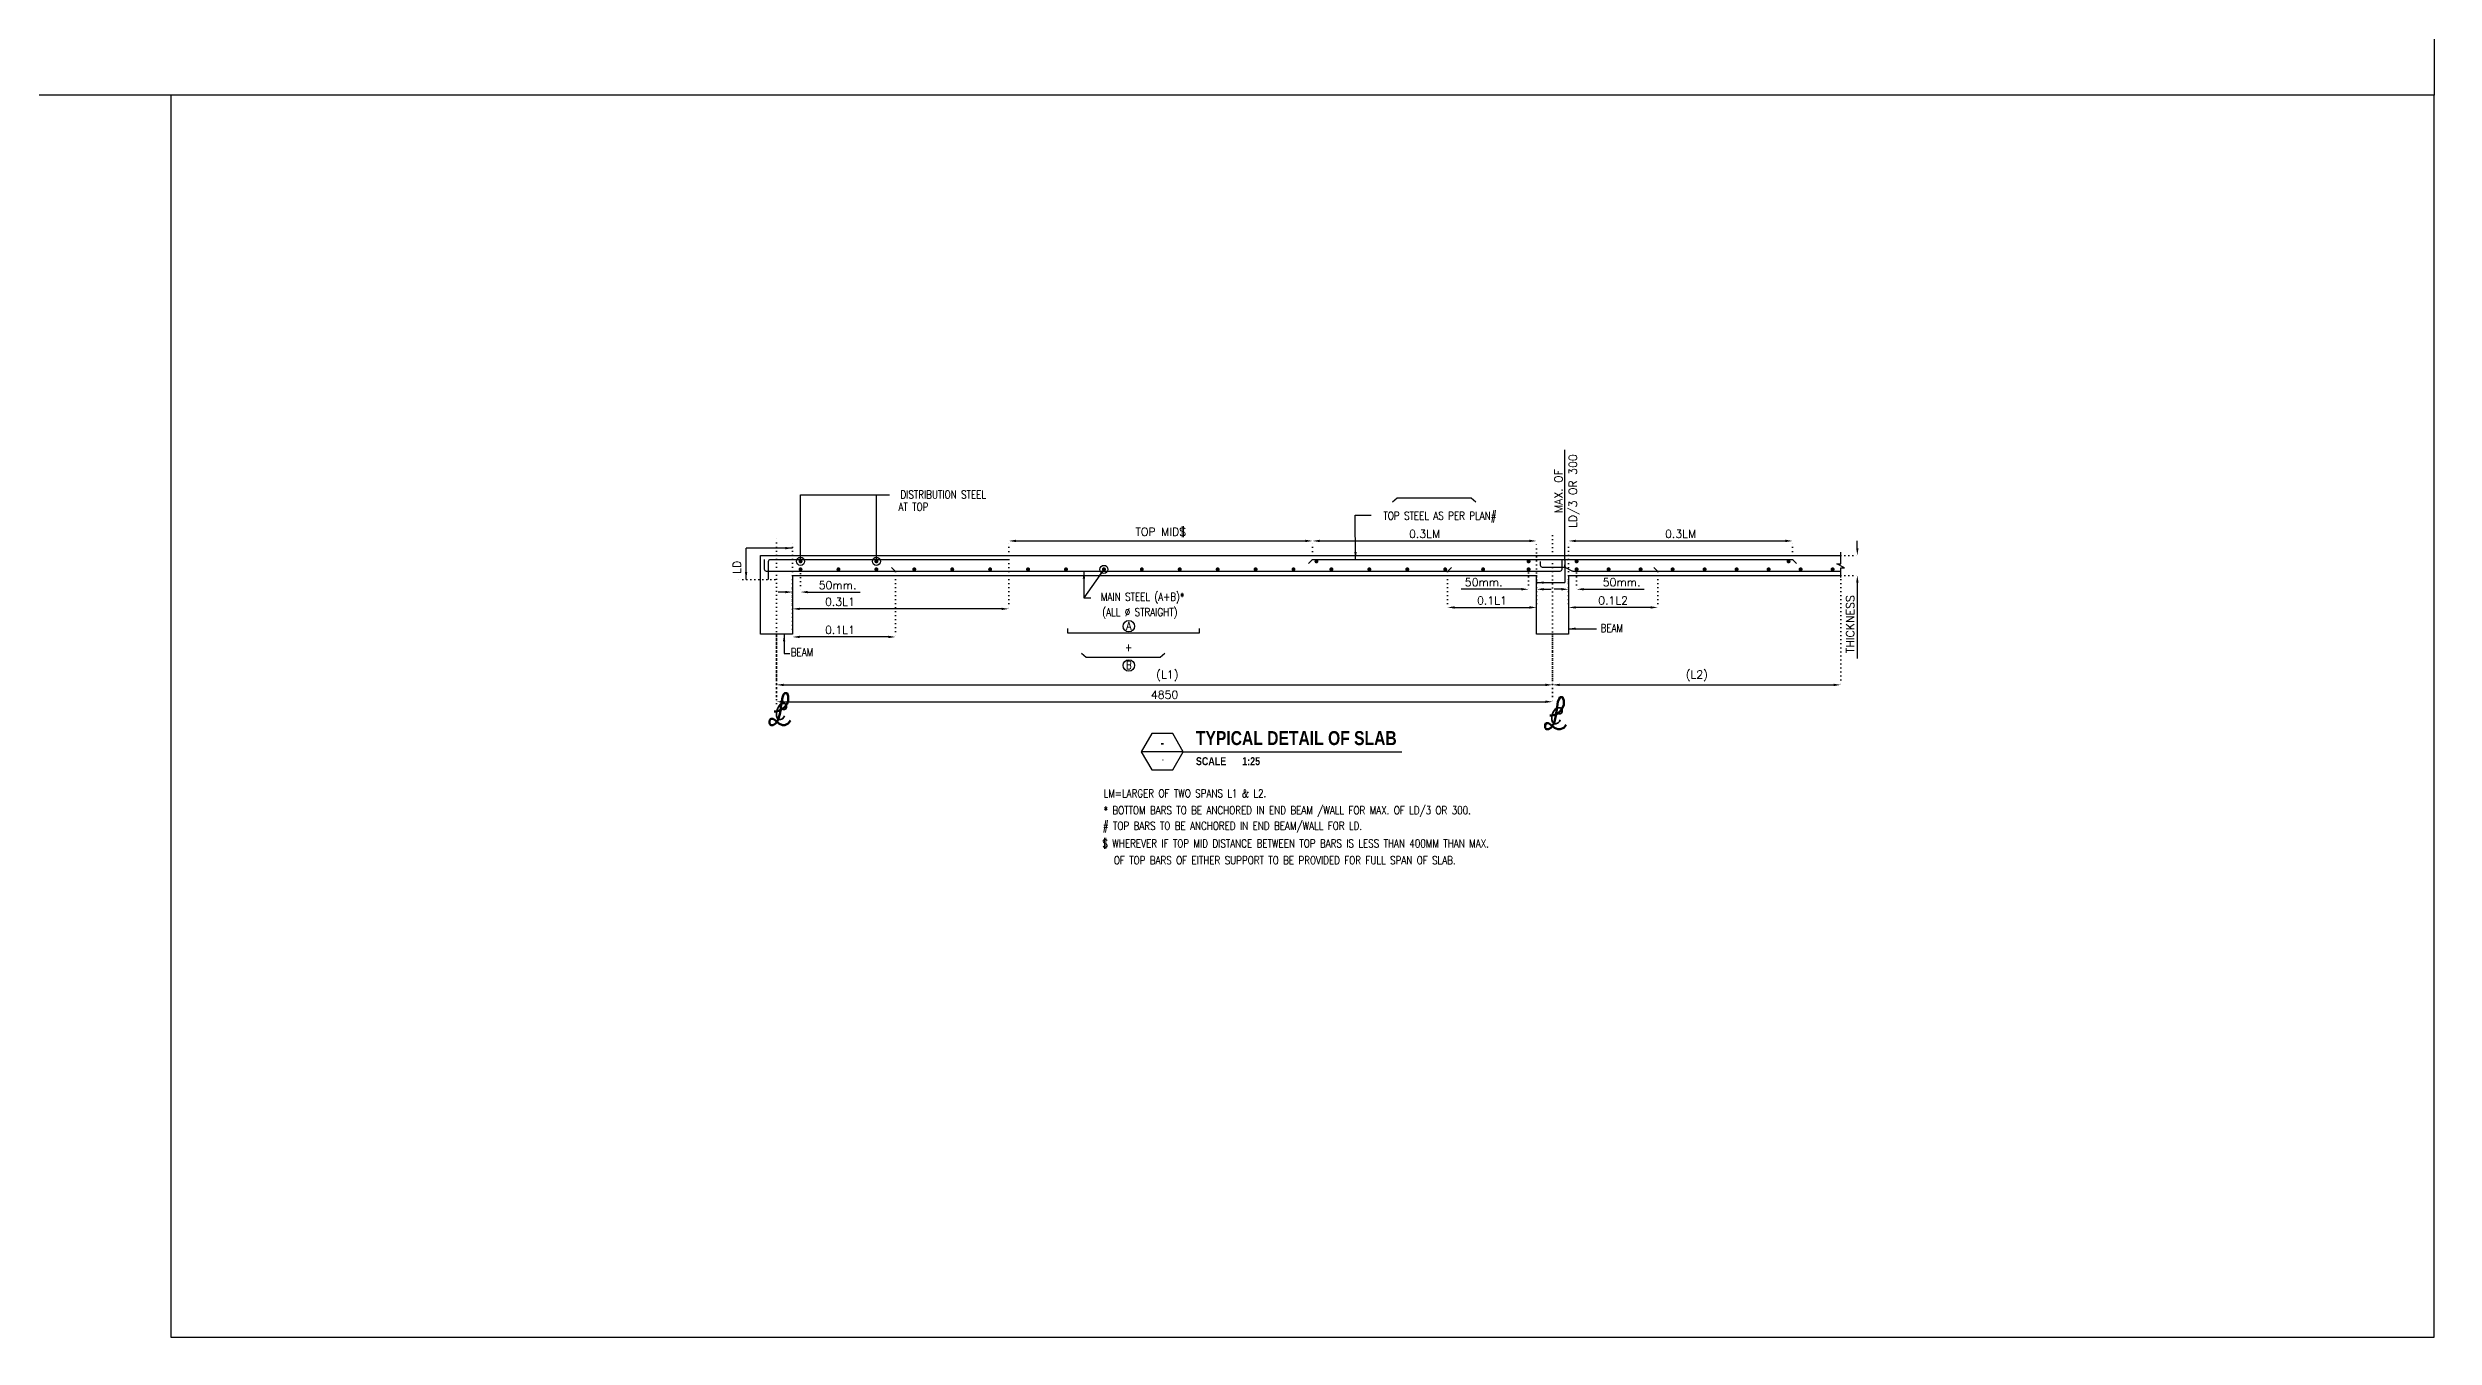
# Model space of a CAD drawing. Header units: millimetres. Extents: x 3096197 to 3311540, y 922944 to 989976.
# Drawn here: x 3149892 to 3164807, y 922944 to 931002 of the extents above; entities that cross this region are included whole.
import ezdxf
from ezdxf.enums import TextEntityAlignment as Align

# ---------------------------------------------------------------- set-up
doc = ezdxf.new("R2010")
doc.units = ezdxf.units.MM
doc.header["$LTSCALE"] = 100
doc.header["$MEASUREMENT"] = 0
doc.linetypes.add('DOT', pattern=[0.25, 0, -0.25])
for name, color, linetype in [('A-REFR-TITL-100', 2, 'Continuous'), ('COVER', 2, 'Continuous'), ('CUT', 9, 'Continuous'), ('DIM.', 11, 'Continuous'), ('DOTED LINE 01', 7, 'DOT'), ('REINF', 4, 'Continuous'), ('RET. WALL', 6, 'Continuous'), ('SYMBOL', 1, 'Continuous'), ('TEXT', 3, 'Continuous')]:
    doc.layers.add(name, color=color, linetype=linetype)
doc.layers.add('DIM', color=7, linetype='Continuous', plot=False)
doc.styles.add('ARIAL', font='arial.ttf', dxfattribs={"width": 0.8})
doc.styles.add('ARIAL-TITLE', font='arialbd.ttf')
doc.styles.add('romance', font='romans.shx')
doc.styles.add('ROMANS', font='romans.shx', dxfattribs={"width": 0.8})
doc.styles.add('RS', font='romans.shx', dxfattribs={"width": 0.8})
doc.styles.add('SCRIPTS', font='scripts', dxfattribs={"height": 2})
doc.dimstyles.new('25T', dxfattribs={"dimscale": 0.25, "dimtxt": 200, "dimasz": 180, "dimexe": 1, "dimexo": 1, "dimgap": 75, "dimtad": 1, "dimdec": 0, "dimzin": 0, "dimdsep": 46, "dimtxsty": 'romance', "dimcen": 0.09, "dimdle": 150, "dimclrd": 11, "dimclre": 11, "dimclrt": 2, "dimadec": 0, "dimazin": 0, "dimtfac": 1, "dimtdec": 0, "dimtofl": 0, "dimtmove": 0, "dimatfit": 3, "dimfxl": 1, "dimtolj": 1, "dimtzin": 0, "dimlwd": -1, "dimlwe": -1, "dimarcsym": 0})
doc.dimstyles.new('ARROW', dxfattribs={"dimtxt": 62.5, "dimasz": 50, "dimexe": 25, "dimexo": 25, "dimgap": 20, "dimtad": 1, "dimdec": 0, "dimdsep": 46, "dimtxsty": 'RS', "dimcen": 1, "dimdle": 75, "dimclrd": 256, "dimclre": 256, "dimclrt": 3, "dimadec": 0, "dimazin": 0, "dimtfac": 1, "dimtdec": 0, "dimtofl": 0, "dimtmove": 2, "dimatfit": 3, "dimfxl": 1, "dimtolj": 1, "dimarcsym": 0})

# ---------------------------------------------------------------- blocks, each defined once
blk = doc.blocks.new('S-Ref 2')
at = {"layer": 'A-REFR-TITL-100', "linetype": 'Continuous'}
blk.add_line((0, 0), (-10.5, 0), dxfattribs=at)
blk.add_lwpolyline([(0, 0), (-2.62, 4.55), (-7.87, 4.55), (-10.5, 0), (-7.87, -4.55), (-2.62, -4.55)], close=True, dxfattribs=at)
at = {"layer": 'A-REFR-TITL-100', "color": 4, "style": 'ARIAL-TITLE'}
for tag, p, height in [('TITLE1', (3.15, 6.56), 3.5), ('TITLE2', (3.15, 1.66), 3.5), ('SCALE1', (3.15, -3.36), 2.1), ('SCALE2', (17.35, -3.36), 2.1)]:
    blk.add_attdef(tag, p, '', height=height, dxfattribs=at)
at = {"layer": 'A-REFR-TITL-100', "color": 4, "linetype": 'Continuous', "style": 'ARIAL-TITLE'}
blk.add_attdef('DRWG-NO', text='', height=2.8, dxfattribs=at).set_placement((-5.26, 2.28), align=Align.MIDDLE)
at = {"layer": 'A-REFR-TITL-100', "color": 4, "linetype": 'Continuous', "style": 'ARIAL', "width": 0.8}
blk.add_attdef('DRAWING-REF', text='', height=1.4, dxfattribs=at).set_placement((-5.14, -1.89), align=Align.MIDDLE)
blk = doc.blocks.new('*D2778')
at = {"layer": 'Defpoints', "color": 0, "linetype": 'ByBlock', "transparency": 16777216}
for p in [(3154447, 927337), (3159297, 927337), (3159297, 927021)]:
    blk.add_point(p, dxfattribs=at)
at = {"layer": 'DIM', "color": 11, "linetype": 'DOT', "transparency": 16777216}
for p, q in [((3154447, 927337), (3154447, 927020)), ((3159297, 927337), (3159297, 927020))]:
    blk.add_line(p, q, dxfattribs=at)
at = {"layer": 'DIM', "color": 11, "linetype": 'ByBlock', "transparency": 16777216}
blk.add_line((3154492, 927021), (3159252, 927021), dxfattribs=at)
for points in [[(3154492, 927028), (3154492, 927013), (3154447, 927021)], [(3159252, 927028), (3159252, 927013), (3159297, 927021)]]:
    blk.add_solid(points, dxfattribs=at)
at = {"layer": 'DIM', "color": 2, "linetype": 'ByBlock', "transparency": 16777216, "insert": (3156872, 927077), "char_height": 50, "attachment_point": 5, "style": 'romance'}
blk.add_mtext('\\A1; (L1)', dxfattribs=at)
blk = doc.blocks.new('*D2769')
at = {"layer": 'Defpoints', "color": 0, "linetype": 'ByBlock', "transparency": 16777216}
for p in [(3154547, 927705), (3155898, 927805), (3154547, 927496)]:
    blk.add_point(p, dxfattribs=at)
at = {"layer": 'DIM', "color": 11, "linetype": 'DOT', "transparency": 16777216}
for p, q in [((3154547, 927705), (3154547, 927496)), ((3155898, 927805), (3155898, 927496))]:
    blk.add_line(p, q, dxfattribs=at)
at = {"layer": 'DIM', "color": 11, "linetype": 'ByBlock', "transparency": 16777216}
blk.add_line((3155853, 927496), (3154592, 927496), dxfattribs=at)
for points in [[(3154592, 927503), (3154592, 927488), (3154547, 927496)], [(3155853, 927503), (3155853, 927488), (3155898, 927496)]]:
    blk.add_solid(points, dxfattribs=at)
at = {"layer": 'DIM', "color": 2, "linetype": 'ByBlock', "transparency": 16777216, "insert": (3154843, 927540), "char_height": 50, "attachment_point": 5, "style": 'romance'}
blk.add_mtext('\\A1;0.3L1', dxfattribs=at)
blk = doc.blocks.new('*D2779')
at = {"layer": 'COVER', "color": 11, "linetype": 'DOT', "transparency": 16777216}
for p, q in [((3154547, 927705), (3154547, 927600)), ((3154597, 927742), (3154597, 927600))]:
    blk.add_line(p, q, dxfattribs=at)
at = {"layer": 'COVER', "color": 11, "transparency": 16777216}
for p, q in [((3154502, 927601), (3154457, 927601)), ((3154642, 927601), (3154970, 927601))]:
    blk.add_line(p, q, dxfattribs=at)
for points in [[(3154502, 927608), (3154502, 927593), (3154547, 927601)], [(3154642, 927608), (3154642, 927593), (3154597, 927601)]]:
    blk.add_solid(points, dxfattribs=at)
at = {"layer": 'Defpoints', "color": 0, "transparency": 16777216}
for p in [(3154547, 927705), (3154597, 927743), (3154597, 927601)]:
    blk.add_point(p, dxfattribs=at)
at = {"layer": 'COVER', "color": 2, "lineweight": -2, "transparency": 16777216, "insert": (3154828, 927644), "char_height": 50, "attachment_point": 5, "style": 'romance'}
blk.add_mtext('\\A1;50mm.', dxfattribs=at)
blk = doc.blocks.new('*D2770')
at = {"layer": 'Defpoints', "color": 0, "linetype": 'ByBlock', "transparency": 16777216}
for p in [(3159397, 927705), (3159954, 927730), (3159397, 927505)]:
    blk.add_point(p, dxfattribs=at)
at = {"layer": 'DIM', "color": 11, "linetype": 'DOT', "transparency": 16777216}
for p, q in [((3159397, 927705), (3159397, 927504)), ((3159954, 927730), (3159954, 927504))]:
    blk.add_line(p, q, dxfattribs=at)
at = {"layer": 'DIM', "color": 11, "linetype": 'ByBlock', "transparency": 16777216}
blk.add_line((3159909, 927505), (3159442, 927505), dxfattribs=at)
for points in [[(3159442, 927512), (3159442, 927497), (3159397, 927505)], [(3159909, 927512), (3159909, 927497), (3159954, 927505)]]:
    blk.add_solid(points, dxfattribs=at)
at = {"layer": 'DIM', "color": 2, "linetype": 'ByBlock', "transparency": 16777216, "insert": (3159675, 927548), "char_height": 50, "attachment_point": 5, "style": 'romance'}
blk.add_mtext('\\A1;0.1L2', dxfattribs=at)
blk = doc.blocks.new('*D2771')
at = {"layer": 'Defpoints', "color": 0, "linetype": 'ByBlock', "transparency": 16777216}
for p in [(3159147, 927747), (3159147, 927618), (3159197, 927654)]:
    blk.add_point(p, dxfattribs=at)
at = {"layer": 'DIM', "color": 11, "linetype": 'DOT', "transparency": 16777216}
for p, q in [((3159147, 927746), (3159147, 927618)), ((3159197, 927654), (3159197, 927618))]:
    blk.add_line(p, q, dxfattribs=at)
at = {"layer": 'DIM', "color": 11, "linetype": 'ByBlock', "transparency": 16777216}
for p, q in [((3159102, 927618), (3158725, 927618)), ((3159242, 927618), (3159287, 927618))]:
    blk.add_line(p, q, dxfattribs=at)
for points in [[(3159102, 927626), (3159102, 927611), (3159147, 927618)], [(3159242, 927626), (3159242, 927611), (3159197, 927618)]]:
    blk.add_solid(points, dxfattribs=at)
at = {"layer": 'DIM', "color": 2, "linetype": 'ByBlock', "transparency": 16777216, "insert": (3158866, 927662), "char_height": 50, "attachment_point": 5, "style": 'romance'}
blk.add_mtext('\\A1;50mm.', dxfattribs=at)
blk = doc.blocks.new('*D2772')
at = {"layer": 'Defpoints', "color": 0, "linetype": 'ByBlock', "transparency": 16777216}
for p in [(3159447, 927747), (3159397, 927664), (3159447, 927618)]:
    blk.add_point(p, dxfattribs=at)
at = {"layer": 'DIM', "color": 11, "linetype": 'DOT', "transparency": 16777216}
for p, q in [((3159447, 927746), (3159447, 927618)), ((3159397, 927664), (3159397, 927618))]:
    blk.add_line(p, q, dxfattribs=at)
at = {"layer": 'DIM', "color": 11, "linetype": 'ByBlock', "transparency": 16777216}
for p, q in [((3159352, 927618), (3159307, 927618)), ((3159492, 927618), (3159869, 927618))]:
    blk.add_line(p, q, dxfattribs=at)
for points in [[(3159352, 927626), (3159352, 927611), (3159397, 927618)], [(3159492, 927626), (3159492, 927611), (3159447, 927618)]]:
    blk.add_solid(points, dxfattribs=at)
at = {"layer": 'DIM', "color": 2, "linetype": 'ByBlock', "transparency": 16777216, "insert": (3159728, 927662), "char_height": 50, "attachment_point": 5, "style": 'romance'}
blk.add_mtext('\\A1;50mm.', dxfattribs=at)
blk = doc.blocks.new('*D2773')
at = {"layer": 'Defpoints', "color": 0, "linetype": 'ByBlock', "transparency": 16777216}
for p in [(3159197, 927920), (3157797, 927805), (3159197, 927670)]:
    blk.add_point(p, dxfattribs=at)
at = {"layer": 'DIM', "color": 11, "linetype": 'DOT', "transparency": 16777216}
for p, q in [((3157797, 927805), (3157797, 927920)), ((3159197, 927671), (3159197, 927920))]:
    blk.add_line(p, q, dxfattribs=at)
at = {"layer": 'DIM', "color": 11, "linetype": 'ByBlock', "transparency": 16777216}
blk.add_line((3157842, 927920), (3159152, 927920), dxfattribs=at)
for points in [[(3157842, 927928), (3157842, 927913), (3157797, 927920)], [(3159152, 927928), (3159152, 927913), (3159197, 927920)]]:
    blk.add_solid(points, dxfattribs=at)
at = {"layer": 'DIM', "color": 2, "linetype": 'ByBlock', "transparency": 16777216, "insert": (3158497, 927964), "char_height": 50, "attachment_point": 5, "style": 'romance'}
blk.add_mtext('\\A1;0.3LM', dxfattribs=at)
blk = doc.blocks.new('*D2774')
at = {"layer": 'Defpoints', "color": 0, "linetype": 'ByBlock', "transparency": 16777216}
for p in [(3161098, 927830), (3161098, 927705), (3161201, 927705)]:
    blk.add_point(p, dxfattribs=at)
at = {"layer": 'DIM', "color": 11, "linetype": 'ByBlock', "transparency": 16777216}
for p, q in [((3161201, 927875), (3161201, 927920)), ((3161201, 927660), (3161201, 927185))]:
    blk.add_line(p, q, dxfattribs=at)
at = {"layer": 'DIM', "color": 11, "linetype": 'DOT', "transparency": 16777216}
for p, q in [((3161098, 927830), (3161201, 927830)), ((3161098, 927705), (3161201, 927705))]:
    blk.add_line(p, q, dxfattribs=at)
at = {"layer": 'DIM', "color": 11, "linetype": 'ByBlock', "transparency": 16777216}
for points in [[(3161194, 927875), (3161209, 927875), (3161201, 927830)], [(3161194, 927660), (3161209, 927660), (3161201, 927705)]]:
    blk.add_solid(points, dxfattribs=at)
at = {"layer": 'DIM', "color": 2, "linetype": 'ByBlock', "transparency": 16777216, "insert": (3161157, 927400), "char_height": 50, "attachment_point": 5, "rotation": 90, "style": 'romance'}
blk.add_mtext('\\A1;THICKNESS ', dxfattribs=at)
blk = doc.blocks.new('CL')
at = {"layer": 'SYMBOL', "color": 3, "style": 'SCRIPTS', "width": 0.85}
blk.add_text('L', height=500, dxfattribs=at).set_placement((-183, -205))
at = {"layer": 'SYMBOL', "color": 3, "style": 'SCRIPTS'}
blk.add_text('C', height=250, dxfattribs=at).set_placement((-109, -118))
blk = doc.blocks.new('*D2780')
at = {"layer": 'Defpoints', "color": 0, "linetype": 'ByBlock', "transparency": 16777216}
for p in [(3161098, 927705), (3159297, 927337), (3161098, 927021)]:
    blk.add_point(p, dxfattribs=at)
at = {"layer": 'DIM', "color": 11, "linetype": 'DOT', "transparency": 16777216}
for p, q in [((3161098, 927705), (3161098, 927020)), ((3159297, 927337), (3159297, 927020))]:
    blk.add_line(p, q, dxfattribs=at)
at = {"layer": 'DIM', "color": 11, "linetype": 'ByBlock', "transparency": 16777216}
blk.add_line((3159342, 927021), (3161053, 927021), dxfattribs=at)
for points in [[(3159342, 927028), (3159342, 927013), (3159297, 927021)], [(3161053, 927028), (3161053, 927013), (3161098, 927021)]]:
    blk.add_solid(points, dxfattribs=at)
at = {"layer": 'DIM', "color": 2, "linetype": 'ByBlock', "transparency": 16777216, "insert": (3160198, 927077), "char_height": 50, "attachment_point": 5, "style": 'romance'}
blk.add_mtext('\\A1;(L2)', dxfattribs=at)
blk = doc.blocks.new('*D2781')
at = {"layer": 'Defpoints', "color": 0, "transparency": 16777216}
for p in [(3160797, 927920), (3159397, 927705), (3160797, 927805)]:
    blk.add_point(p, dxfattribs=at)
at = {"layer": 'DIM.', "color": 11, "linetype": 'DOT', "transparency": 16777216}
for p, q in [((3159397, 927705), (3159397, 927920)), ((3160797, 927805), (3160797, 927920))]:
    blk.add_line(p, q, dxfattribs=at)
at = {"layer": 'DIM.', "color": 11, "transparency": 16777216}
blk.add_line((3159442, 927920), (3160752, 927920), dxfattribs=at)
for points in [[(3159442, 927928), (3159442, 927913), (3159397, 927920)], [(3160752, 927928), (3160752, 927913), (3160797, 927920)]]:
    blk.add_solid(points, dxfattribs=at)
at = {"layer": 'DIM.', "color": 2, "lineweight": -2, "transparency": 16777216, "insert": (3160097, 927964), "char_height": 50, "attachment_point": 5, "style": 'romance'}
blk.add_mtext('\\A1;0.3LM', dxfattribs=at)
blk = doc.blocks.new('*D2775')
at = {"layer": 'Defpoints', "color": 0, "linetype": 'ByBlock', "transparency": 16777216}
for p in [(3158640, 927730), (3159197, 927705), (3159197, 927505)]:
    blk.add_point(p, dxfattribs=at)
at = {"layer": 'DIM', "color": 11, "linetype": 'DOT', "transparency": 16777216}
for p, q in [((3158640, 927730), (3158640, 927504)), ((3159197, 927705), (3159197, 927504))]:
    blk.add_line(p, q, dxfattribs=at)
at = {"layer": 'DIM', "color": 11, "linetype": 'ByBlock', "transparency": 16777216}
blk.add_line((3158685, 927505), (3159152, 927505), dxfattribs=at)
for points in [[(3158685, 927512), (3158685, 927497), (3158640, 927505)], [(3159152, 927512), (3159152, 927497), (3159197, 927505)]]:
    blk.add_solid(points, dxfattribs=at)
at = {"layer": 'DIM', "color": 2, "linetype": 'ByBlock', "transparency": 16777216, "insert": (3158918, 927548), "char_height": 50, "attachment_point": 5, "style": 'romance'}
blk.add_mtext('\\A1;0.1L1', dxfattribs=at)
blk = doc.blocks.new('*D2782')
at = {"layer": 'Defpoints', "color": 0, "linetype": 'ByBlock', "transparency": 16777216}
for p in [(3157797, 927920), (3155898, 927805), (3157797, 927805)]:
    blk.add_point(p, dxfattribs=at)
at = {"layer": 'DIM', "color": 11, "linetype": 'DOT', "transparency": 16777216}
for p, q in [((3155898, 927805), (3155898, 927920)), ((3157797, 927805), (3157797, 927920))]:
    blk.add_line(p, q, dxfattribs=at)
at = {"layer": 'DIM', "color": 11, "linetype": 'ByBlock', "transparency": 16777216}
blk.add_line((3155943, 927920), (3157752, 927920), dxfattribs=at)
for points in [[(3155943, 927928), (3155943, 927913), (3155898, 927920)], [(3157752, 927928), (3157752, 927913), (3157797, 927920)]]:
    blk.add_solid(points, dxfattribs=at)
at = {"layer": 'DIM', "color": 2, "linetype": 'ByBlock', "transparency": 16777216, "insert": (3156848, 927973), "char_height": 50, "attachment_point": 5, "style": 'romance'}
blk.add_mtext('\\A1;TOP MID$', dxfattribs=at)
blk = doc.blocks.new('*D2776')
at = {"layer": 'Defpoints', "color": 0, "linetype": 'ByBlock', "transparency": 16777216}
for p in [(3155191, 927730), (3154547, 927620), (3154547, 927320)]:
    blk.add_point(p, dxfattribs=at)
at = {"layer": 'DIM', "color": 11, "linetype": 'DOT', "transparency": 16777216}
for p, q in [((3155191, 927730), (3155191, 927320)), ((3154547, 927620), (3154547, 927320))]:
    blk.add_line(p, q, dxfattribs=at)
at = {"layer": 'DIM', "color": 11, "linetype": 'ByBlock', "transparency": 16777216}
blk.add_line((3155146, 927320), (3154592, 927320), dxfattribs=at)
for points in [[(3154592, 927328), (3154592, 927313), (3154547, 927320)], [(3155146, 927328), (3155146, 927313), (3155191, 927320)]]:
    blk.add_solid(points, dxfattribs=at)
at = {"layer": 'DIM', "color": 2, "linetype": 'ByBlock', "transparency": 16777216, "insert": (3154843, 927364), "char_height": 50, "attachment_point": 5, "style": 'romance'}
blk.add_mtext('\\A1;0.1L1', dxfattribs=at)
blk = doc.blocks.new('*D2777')
at = {"layer": 'Defpoints', "color": 0, "linetype": 'ByBlock', "transparency": 16777216}
for p in [(3154447, 927325), (3159297, 927325), (3159297, 926915)]:
    blk.add_point(p, dxfattribs=at)
at = {"layer": 'DIM', "color": 11, "linetype": 'DOT', "transparency": 16777216}
for p, q in [((3154447, 927325), (3154447, 926915)), ((3159297, 927325), (3159297, 926915))]:
    blk.add_line(p, q, dxfattribs=at)
at = {"layer": 'DIM', "color": 11, "linetype": 'ByBlock', "transparency": 16777216}
blk.add_line((3154492, 926915), (3159252, 926915), dxfattribs=at)
for points in [[(3154492, 926923), (3154492, 926908), (3154447, 926915)], [(3159252, 926923), (3159252, 926908), (3159297, 926915)]]:
    blk.add_solid(points, dxfattribs=at)
at = {"layer": 'DIM', "color": 2, "linetype": 'ByBlock', "transparency": 16777216, "insert": (3156872, 926959), "char_height": 50, "attachment_point": 5, "style": 'romance'}
blk.add_mtext('\\A1;4850', dxfattribs=at)

msp = doc.modelspace()

# ---------------------------------------------------------------- linework, layer by layer
at = {"layer": 'A-REFR-TITL-100', "linetype": 'Continuous'}
msp.add_line((3156989, 926603), (3158353.7, 926603), dxfattribs=at)
at = {"layer": 'COVER', "lineweight": -2}
for p, q in [((3154346.8, 927830.2), (3161098.2, 927830.2)), ((3154346.8, 927337.4), (3154346.8, 927830.2)), ((3154546.8, 927705.2), (3159196.8, 927705.2)), ((3154546.8, 927705.2), (3154546.8, 927337.4)), ((3159196.8, 927337.4), (3159196.8, 927705.2)), ((3159396.8, 927705.2), (3161098.2, 927705.2)), ((3159396.8, 927705.2), (3159396.8, 927337.4)), ((3154546.8, 927337.4), (3154346.8, 927337.4)), ((3159396.8, 927337.4), (3159196.8, 927337.4))]:
    msp.add_line(p, q, dxfattribs=at)
msp.add_lwpolyline([(3154346.8, 927704), (3154346.8, 927830.2)], dxfattribs=at)
at = {"layer": 'COVER', "color": 3}
for centre in [(3156648.3, 927387.2), (3156648.3, 927142.4)]:
    msp.add_circle(centre, 35.8, dxfattribs=at)
at = {"layer": 'CUT', "linetype": 'Continuous'}
msp.add_lwpolyline([(3161098.2, 927691.8), (3161098.2, 927751.4), (3161120.8, 927751.4), (3161073.3, 927776.4), (3161098.2, 927776.4), (3161098.2, 927849.9)], dxfattribs=at)
at = {"layer": 'DIM', "linetype": 'ByBlock'}
msp.add_line((3159373.5, 927797.2), (3159373.5, 928489.1), dxfattribs=at)
msp.add_solid([(3159367.8, 927763.4), (3159373.5, 927797.2), (3159379.1, 927763.4)], dxfattribs=at)
at = {"layer": 'DOTED LINE 01'}
for p, q in [((3154446.8, 926903.4), (3154446.8, 927954.2)), ((3154546.8, 927705.2), (3154546.8, 927924)), ((3159296.8, 927954.2), (3159296.8, 926903.4)), ((3154437.1, 927680.2), (3154193.4, 927680.2))]:
    msp.add_line(p, q, dxfattribs=at)
at = {"layer": 'DOTED LINE 01', "ltscale": 4}
msp.add_line((3159389.3, 927797.2), (3159326.2, 927797.2), dxfattribs=at)
at = {"layer": 'REINF'}
for p, q in [((3155190.5, 927730.2), (3155165.5, 927755.2)), ((3157771.8, 927780.2), (3157796.8, 927805.2)), ((3157796.8, 927805.2), (3160796.8, 927805.2)), ((3158640, 927730.2), (3158665, 927755.2)), ((3159953.6, 927730.2), (3159928.6, 927755.2)), ((3160821.8, 927780.2), (3160796.8, 927805.2))]:
    msp.add_line(p, q, dxfattribs=at)
at = {"layer": 'REINF', "color": 1}
for points in [[(3158816.3, 928162.1), (3158787.5, 928188), (3158325.1, 928188), (3158296.3, 928162.1)], [(3156873.2, 927217.7), (3156844.3, 927191.9), (3156382, 927191.9), (3156353.2, 927217.7)]]:
    msp.add_lwpolyline(points, dxfattribs=at)
at = {"layer": 'REINF'}
for points in [[(3159354.3, 927797.2), (3159354.3, 927742.7, -0.4142136), (3159341.8, 927730.2), (3154384.3, 927730.2, -0.4142136), (3154371.8, 927742.7), (3154371.8, 927805.2)], [(3154396.8, 927680.2), (3154396.8, 927792.7, -0.4142136), (3154409.3, 927805.2), (3155898.3, 927805.2)], [(3161098.2, 927730.2), (3159424.7, 927730.2, -0.1164338), (3159419.2, 927731.6), (3159374.4, 927753.9, 0.1164338), (3159368.8, 927755.2), (3159234.3, 927755.2, -0.4142136), (3159221.8, 927767.7), (3159221.8, 927791.1)]]:
    msp.add_lwpolyline(points, format="xyb", dxfattribs=at)
at = {"layer": 'REINF', "lineweight": -2, "const_width": 12.5}
for points in [[(3154590.5, 927792.7, -1), (3154603, 927792.7, -1)], [(3154590.5, 927742.7, 1), (3154603, 927742.7, 1)], [(3154827.5, 927742.7, 1), (3154840, 927742.7, 1)], [(3155064.5, 927792.7, -1), (3155077, 927792.7, -1)], [(3155064.5, 927742.7, 1), (3155077, 927742.7, 1)], [(3155301.5, 927742.7, 1), (3155314, 927742.7, 1)], [(3155538.5, 927742.7, 1), (3155551, 927742.7, 1)], [(3155775.5, 927742.7, 1), (3155788, 927742.7, 1)], [(3156012.5, 927742.7, 1), (3156025, 927742.7, 1)], [(3156249.5, 927742.7, 1), (3156262, 927742.7, 1)], [(3156486.5, 927742.7, 1), (3156499, 927742.7, 1)], [(3156486.5, 927742.7, 1), (3156499, 927742.7, 1)], [(3156723.5, 927742.7, 1), (3156736, 927742.7, 1)], [(3156960.5, 927742.7, 1), (3156973, 927742.7, 1)], [(3157197.5, 927742.7, 1), (3157210, 927742.7, 1)], [(3157434.4, 927742.7, 1), (3157446.9, 927742.7, 1)], [(3157671.4, 927742.7, 1), (3157683.9, 927742.7, 1)], [(3157827.5, 927792.7, 1), (3157815, 927792.7, 1)], [(3157908.4, 927742.7, 1), (3157920.9, 927742.7, 1)], [(3158145.4, 927742.7, 1), (3158157.9, 927742.7, 1)], [(3158382.4, 927742.7, 1), (3158394.9, 927742.7, 1)], [(3158619.4, 927742.7, 1), (3158631.9, 927742.7, 1)], [(3158856.4, 927742.7, 1), (3158868.9, 927742.7, 1)], [(3159153, 927792.7, 1), (3159140.5, 927792.7, 1)], [(3159153, 927742.7, -1), (3159140.5, 927742.7, -1)], [(3159440.5, 927792.7, -1), (3159453, 927792.7, -1)], [(3159440.5, 927742.7, 1), (3159453, 927742.7, 1)], [(3159640.5, 927742.7, 1), (3159653, 927742.7, 1)], [(3159840.5, 927742.7, 1), (3159853, 927742.7, 1)], [(3160040.5, 927742.7, 1), (3160053, 927742.7, 1)], [(3160240.5, 927742.7, 1), (3160253, 927742.7, 1)], [(3160440.5, 927742.7, 1), (3160453, 927742.7, 1)], [(3160640.5, 927742.7, 1), (3160653, 927742.7, 1)], [(3160777.7, 927792.7, 1), (3160765.2, 927792.7, 1)], [(3160840.5, 927742.7, 1), (3160853, 927742.7, 1)], [(3161040.5, 927742.7, 1), (3161053, 927742.7, 1)]]:
    msp.add_lwpolyline(points, format="xyb", close=True, dxfattribs=at)
at = {"layer": 'REINF', "color": 1}
msp.add_lwpolyline([(3157088.9, 927373.2), (3157088.9, 927348.1, -0.4142136), (3157084, 927343.2), (3156271.4, 927343.2, -0.4142136), (3156266.5, 927348.1), (3156266.5, 927373.2)], format="xyb", dxfattribs=at)
at = {"layer": 'RET. WALL'}
for points in [[(3096196.7, 987412.6), (3164806.8, 987412.6), (3164806.8, 930706.9), (3096196.7, 930706.9)], [(3164806.8, 930706.9), (3150661.1, 930706.9), (3150661.1, 922943.8), (3164806.8, 922943.8)]]:
    msp.add_lwpolyline(points, close=True, dxfattribs=at)

# ---------------------------------------------------------------- block references
ref = msp.add_blockref('S-Ref 2', (3156989, 926603), dxfattribs=dict(xscale=25, yscale=25, zscale=25))
ref.add_attrib('TITLE2', 'TYPICAL DETAIL OF SLAB', (3157067.7, 926644.5), dxfattribs={"layer": 'A-REFR-TITL-100', "color": 4, "height": 87.5, "style": 'ARIAL-TITLE', "width": 0.8})
ref.add_attrib('SCALE1', 'SCALE', (3157067.7, 926518.9), dxfattribs={"layer": 'A-REFR-TITL-100', "color": 4, "height": 50, "style": 'ARIAL-TITLE', "width": 0.8})
ref.add_attrib('SCALE2', '1:25', (3157357.2, 926518.9), dxfattribs={"layer": 'A-REFR-TITL-100', "color": 4, "height": 50, "style": 'ARIAL-TITLE', "width": 0.8})
ref.add_attrib('DRWG-NO', '-', dxfattribs={"layer": 'A-REFR-TITL-100', "color": 4, "linetype": 'Continuous', "height": 62.5, "style": 'ARIAL-TITLE', "width": 0.8}).set_placement((3156857.5, 926659.9), align=Align.MIDDLE)
ref.add_attrib('DRAWING-REF', '-', dxfattribs={"layer": 'A-REFR-TITL-100', "color": 4, "linetype": 'Continuous', "height": 37.5, "style": 'ARIAL', "width": 0.8}).set_placement((3156860.4, 926555.8), align=Align.MIDDLE)
at = {"layer": 'SYMBOL', "xscale": 0.4000000000014552, "yscale": 0.4000000000014552, "zscale": 0.4000000000014552}
for p in [(3154476.6, 926851.5), (3159322.9, 926825)]:
    msp.add_blockref('CL', p, dxfattribs=at)

# ---------------------------------------------------------------- texts
at = {"layer": 'COVER', "color": 2, "lineweight": -2, "char_height": 50, "attachment_point": 5, "rotation": 90, "style": 'romance'}
for s, insert in [('\\A1;LD/3 OR 300', (3159432, 928231.5)), ('\\A1;MAX. OF', (3159333.7, 928231.5)), ('\\A1;LD', (3154199.6, 927755.2))]:
    msp.add_mtext(s, dxfattribs=dict(at, insert=insert))
at = {"layer": 'TEXT', "style": 'ROMANS', "width": 0.8}
for s, p in [('AT TOP', (3155302.3, 928133.1)), ('DISTRIBUTION STEEL', (3155488.6, 928210.3)), ('TOP STEEL AS PER PLAN#', (3158592.8, 928074.1)), ('MAIN STEEL (A+B)*', (3156734.5, 927567.9)), ('(ALL %%C STRAIGHT)', (3156717.5, 927471.9)), ('A', (3156648.5, 927389.5)), ('+', (3156646.7, 927255.6)), ('B', (3156648.5, 927144.7))]:
    msp.add_text(s, height=50, dxfattribs=at).set_placement(p, align=Align.MIDDLE)
at = {"layer": 'TEXT', "style": 'romance', "width": 0.8}
for s, p in [('BEAM', (3159596.8, 927350.3)), ('BEAM', (3154535.9, 927199.5)), ('LM=LARGER OF TWO SPANS L1 & L2.', (3156490.8, 926317.7)), ('* BOTTOM BARS TO BE ANCHORED IN END BEAM /WALL FOR MAX. OF LD/3 OR 300.', (3156490.8, 926212.3)), ('$ WHEREVER IF TOP MID DISTANCE BETWEEN TOP BARS IS LESS THAN 400MM THAN MAX.', (3156483.4, 926004.7)), ('# TOP BARS TO BE ANCHORED IN END BEAM/WALL FOR LD.', (3156486.2, 926114.9)), ('OF TOP BARS OF EITHER SUPPORT TO BE PROVIDED FOR FULL SPAN OF SLAB.', (3156555, 925899.8))]:
    msp.add_text(s, height=50, dxfattribs=at).set_placement(p)

# ---------------------------------------------------------------- dimensions: what is measured, and where the dimension line sits
at = {"layer": 'COVER', "lineweight": -2}
dim = msp.add_linear_dim(base=(3154596.8, 927600.6), p1=(3154546.8, 927705.2), p2=(3154596.8, 927742.7), text='<>mm.', dimstyle='25T', dxfattribs=at)
dim.commit()
dim.dimension.update_dxf_attribs({"geometry": '*D2779', "text_midpoint": (3154828.2, 927644.3)})
at = {"layer": 'DIM', "linetype": 'ByBlock'}
for base, p1, p2, text, picture, middle in [((3157796.8, 927920), (3155898.3, 927805.2), (3157796.8, 927805.2), 'TOP MID$', '*D2782', (3156847.6, 927973.3)), ((3159196.8, 927920), (3157796.8, 927805.2), (3159196.8, 927670.5), '0.3LM', '*D2773', (3158496.8, 927963.8)), ((3159396.8, 927504.7), (3159953.6, 927730.2), (3159396.8, 927705.2), '0.1L2', '*D2770', (3159675.2, 927548.4))]:
    dim = msp.add_linear_dim(base=base, p1=p1, p2=p2, text=text, dimstyle='25T', dxfattribs=at)
    dim.commit()
    dim.dimension.update_dxf_attribs({"geometry": picture, "text_midpoint": middle})
for base, p1, p2, angle, text, picture, middle in [((3161201, 927705.2), (3161098.2, 927830.2), (3161098.2, 927705.2), 90, 'THICKNESS ', '*D2774', (3161157.3, 927400.1)), ((3159196.8, 927504.7), (3158640, 927730.2), (3159196.8, 927705.2), 180, '0.1L1', '*D2775', (3158918.4, 927548.4))]:
    dim = msp.add_linear_dim(base=base, p1=p1, p2=p2, angle=angle, text=text, dimstyle='25T', dxfattribs=at)
    dim.commit()
    dim.dimension.update_dxf_attribs({"geometry": picture, "text_midpoint": middle})
for base, p1, p2, text, picture, middle in [((3154546.8, 927495.8), (3155898.3, 927805.2), (3154546.8, 927705.2), '0.3L1', '*D2769', (3154842.7, 927495.8)), ((3154546.8, 927320.3), (3155190.5, 927730.2), (3154546.8, 927620), '0.1L1', '*D2776', (3154842.7, 927320.3)), ((3159446.5, 927618.1), (3159396.8, 927664.1), (3159446.5, 927746.6), '<>mm.', '*D2772', (3159727.6, 927618.1))]:
    dim = msp.add_linear_dim(base=base, p1=p1, p2=p2, text=text, dimstyle='25T', dxfattribs=at)
    dim.commit()
    dim.dimension.update_dxf_attribs({"geometry": picture, "text_midpoint": middle, "dimtype": 160})
dim = msp.add_linear_dim(base=(3159147.1, 927618.1), p1=(3159196.8, 927654.4), p2=(3159147.1, 927746.6), angle=180, text='<>mm.', dimstyle='25T', dxfattribs=at)
dim.commit()
dim.dimension.update_dxf_attribs({"geometry": '*D2771', "text_midpoint": (3158866, 927618.1), "dimtype": 160})
for base, p1, p2, text, picture, middle in [((3161098.2, 927020.6), (3159296.8, 927337.4), (3161098.2, 927705.2), '(L2)', '*D2780', (3160197.5, 927077.4)), ((3159296.8, 927020.6), (3154446.8, 927337.4), (3159296.8, 927337.4), ' (L1)', '*D2778', (3156871.8, 927077.4))]:
    dim = msp.add_linear_dim(base=base, p1=p1, p2=p2, text=text, dimstyle='25T', override={"dimtxsty": 'romance'}, dxfattribs=at)
    dim.commit()
    dim.dimension.update_dxf_attribs({"geometry": picture, "text_midpoint": middle})
dim = msp.add_linear_dim(base=(3159296.8, 926915.5), p1=(3154446.8, 927324.9), p2=(3159296.8, 927324.9), dimstyle='25T', override={"dimtxsty": 'romance'}, dxfattribs=at)
dim.commit()
dim.dimension.update_dxf_attribs({"geometry": '*D2777', "text_midpoint": (3156871.8, 926959.2)})
at = {"layer": 'DIM.', "lineweight": -2}
dim = msp.add_linear_dim(base=(3160796.8, 927920), p1=(3159396.8, 927705.2), p2=(3160796.8, 927805.2), text='0.3LM', dimstyle='25T', dxfattribs=at)
dim.commit()
dim.dimension.update_dxf_attribs({"geometry": '*D2781', "text_midpoint": (3160096.8, 927963.8)})

# ---------------------------------------------------------------- leaders
at = {"layer": 'COVER', "lineweight": -2}
for points in [[(3154256.6, 927680.2), (3154256.6, 927875.3)], [(3154546.8, 927875.3), (3154256.6, 927875.3)]]:
    msp.add_leader(points, dimstyle='25T', dxfattribs=at)
at = {"layer": 'DIM'}
for points, override in [([(3154596.8, 927792.7), (3154596.8, 928209.2), (3155153.8, 928209.2)], {"dimasz": 50, "dimldrblk": 'DotBlank'}), ([(3155070.9, 927792.7), (3155070.9, 928209.2)], {"dimasz": 50, "dimldrblk": 'DotBlank'}), ([(3156492.7, 927742.7), (3156368, 927564), (3156411, 927564)], {"dimldrblk": 'DotBlank'})]:
    msp.add_leader(points, dimstyle='ARROW', override=override, dxfattribs=at)
at = {"layer": 'DIM', "linetype": 'ByBlock'}
for points in [[(3158065.3, 927805.2), (3158063.8, 928082.1), (3158163.4, 928082.1)], [(3156368, 927730.2), (3156368, 927564), (3156411, 927564)], [(3159373.5, 927797.2), (3159373.5, 927659.8)], [(3159196.8, 927659.8), (3159373.5, 927659.8)]]:
    msp.add_leader(points, dimstyle='25T', dxfattribs=at)
at = {"layer": 'DIM.'}
for points in [[(3154494.2, 927337.4), (3154494.2, 927216.2), (3154529.8, 927216.2)], [(3159396.8, 927371.7), (3159571.9, 927371.7)]]:
    msp.add_leader(points, dimstyle='25T', dxfattribs=at)

doc.saveas('drawing.dxf')
